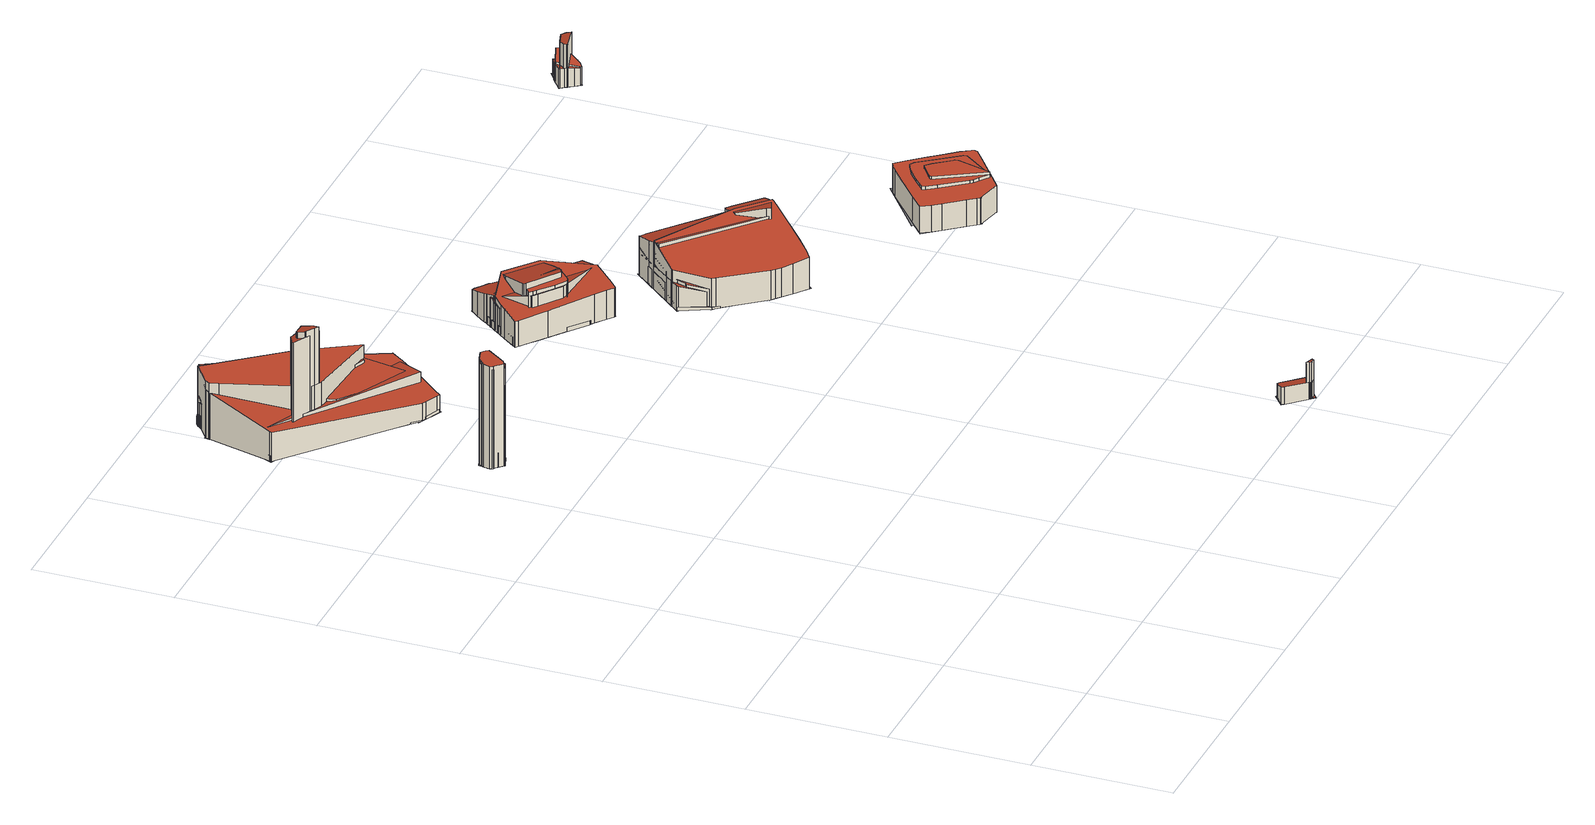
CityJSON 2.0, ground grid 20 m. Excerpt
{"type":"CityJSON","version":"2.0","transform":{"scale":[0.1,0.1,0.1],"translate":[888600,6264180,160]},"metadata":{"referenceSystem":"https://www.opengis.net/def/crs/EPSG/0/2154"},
"CityObjects":{
"building1":{"type":"Building","attributes":{"class":"Building"},"children":["building1-1"]},
"building1-1":{"type":"BuildingPart","parents":["building1"],"geometry":[{"type":"MultiSurface","lod":"2.2","boundaries":[[[0,1,2,3,4,5,6,7,8,9,10]],[[11,12,1,0]],[[12,13,2,1]],[[13,14,3,2]],[[14,15,4,3]],[[15,16,5,4]],[[16,17,6,5]],[[17,18,7,6]],[[18,19,8,7]],[[19,20,9,8]],[[20,21,10,9]],[[21,11,0,10]],[[22,23,24,25,26,27,28,29,30,31,32,33,34,35]],[[36,37,23,22]],[[37,38,24,23]],[[38,39,25,24]],[[39,40,26,25]],[[40,41,27,26]],[[41,42,28,27]],[[42,43,29,28]],[[43,44,30,29]],[[44,45,31,30]],[[45,46,32,31]],[[46,47,33,32]],[[47,48,34,33]],[[48,49,35,34]],[[49,36,22,35]],[[50,51,52,53,54,55,56]],[[57,58,51,50]],[[58,59,52,51]],[[59,60,53,52]],[[60,61,54,53]],[[61,62,55,54]],[[62,63,56,55]],[[63,57,50,56]],[[64,65,66,67,68,69,70,71]],[[72,73,65,64]],[[73,40,66,65]],[[40,74,67,66]],[[74,75,68,67]],[[75,76,69,68]],[[76,77,70,69]],[[77,78,71,70]],[[78,72,64,71]],[[79,80,81,82,83,84,85,86]],[[87,88,80,79]],[[88,89,81,80]],[[89,90,82,81]],[[90,91,83,82]],[[91,92,84,83]],[[92,93,85,84]],[[93,94,86,85]],[[94,87,79,86]],[[95,96,97,98,99,100,101,102,103,104]],[[105,13,96,95]],[[13,106,97,96]],[[106,107,98,97]],[[107,108,99,98]],[[108,109,100,99]],[[109,110,101,100]],[[110,111,102,101]],[[111,112,103,102]],[[112,113,104,103]],[[113,105,95,104]],[[114,115,116,117,118,119]]],"semantics":{"surfaces":[{"type":"RoofSurface","rf_azimuth":215.52,"rf_slope":9.24},{"type":"WallSurface","on_footprint_edge":true},{"type":"RoofSurface","rf_azimuth":75.17,"rf_slope":2.82},{"type":"RoofSurface","rf_azimuth":93.12,"rf_slope":8.12},{"type":"RoofSurface","rf_azimuth":232.61,"rf_slope":9.84},{"type":"RoofSurface","rf_azimuth":266.11,"rf_slope":13.28},{"type":"RoofSurface","rf_azimuth":136.48,"rf_slope":11.1},{"type":"GroundSurface"}],"values":[0,1,1,1,1,1,1,1,1,1,1,1,2,1,1,1,1,1,1,1,1,1,1,1,1,1,1,3,1,1,1,1,1,1,1,4,1,1,1,1,1,1,1,1,5,1,1,1,1,1,1,1,1,6,1,1,1,1,1,1,1,1,1,1,7]}}]},
"building2":{"type":"Building","attributes":{"class":"Building"},"children":["building2-1"]},
"building2-1":{"type":"BuildingPart","parents":["building2"],"geometry":[{"type":"MultiSurface","lod":"2.2","boundaries":[[[120,121,122,123,124,125,126,127,128,129,130,131,132,133,134,135,136]],[[137,138,121,120]],[[138,139,122,121]],[[139,140,123,122]],[[140,141,124,123]],[[141,142,125,124]],[[142,143,126,125]],[[143,144,127,126]],[[144,145,128,127]],[[145,146,129,128]],[[146,147,130,129]],[[147,148,131,130]],[[148,149,132,131]],[[149,150,133,132]],[[150,151,134,133]],[[151,152,135,134]],[[152,153,136,135]],[[153,137,120,136]],[[154,155,156,157,158,159,160,161,162,163,164,165]],[[166,167,155,154]],[[167,168,156,155]],[[168,169,157,156]],[[169,170,158,157]],[[170,171,159,158]],[[171,172,160,159]],[[172,173,161,160]],[[173,174,162,161]],[[174,175,163,162]],[[175,176,164,163]],[[176,177,165,164]],[[177,166,154,165]],[[178,179,180,181,182,183,184]],[[185,186,179,178]],[[186,187,180,179]],[[187,188,181,180]],[[188,189,182,181]],[[189,190,183,182]],[[190,191,184,183]],[[191,185,178,184]],[[192,193,194,195,196,197,198,199,200,201,202,203,204,205,206,207,208]],[[209,210,193,192]],[[210,211,194,193]],[[211,212,195,194]],[[212,213,196,195]],[[213,214,197,196]],[[214,215,198,197]],[[215,216,199,198]],[[216,217,200,199]],[[217,218,201,200]],[[218,219,202,201]],[[219,220,203,202]],[[220,221,204,203]],[[221,222,205,204]],[[222,223,206,205]],[[223,224,207,206]],[[224,225,208,207]],[[225,209,192,208]],[[226,227,228,229,230,231,232,233,234,235,236]],[[237,238,227,226]],[[238,239,228,227]],[[239,240,229,228]],[[240,241,230,229]],[[241,242,231,230]],[[242,243,232,231]],[[243,244,233,232]],[[244,245,234,233]],[[245,246,235,234]],[[246,247,236,235]],[[247,237,226,236]],[[248,249,250,251,252,253,254,255,256,257,258,259,260,261]],[[262,263,249,248]],[[263,264,250,249]],[[264,265,251,250]],[[265,266,252,251]],[[266,267,253,252]],[[267,268,254,253]],[[268,269,255,254]],[[269,270,256,255]],[[270,271,257,256]],[[271,272,258,257]],[[272,273,259,258]],[[273,274,260,259]],[[274,275,261,260]],[[275,262,248,261]],[[276,277,278,279,280,281,282,283,284]],[[168,285,277,276]],[[285,286,278,277]],[[286,287,279,278]],[[287,288,280,279]],[[288,289,281,280]],[[289,290,282,281]],[[290,291,283,282]],[[291,292,284,283]],[[292,168,276,284]],[[293,294,295,296,297,298,299,300,301,302,303,304,305,306,307,308]],[[309,310,294,293]],[[310,311,295,294]],[[311,312,296,295]],[[312,313,297,296]],[[313,314,298,297]],[[314,315,299,298]],[[315,316,300,299]],[[316,317,301,300]],[[317,318,302,301]],[[318,319,303,302]],[[319,320,304,303]],[[320,321,305,304]],[[321,322,306,305]],[[322,323,307,306]],[[323,324,308,307]],[[324,309,293,308]],[[325,326,327,328,329,330,331,332,333,334]],[[335,336,326,325]],[[336,337,327,326]],[[337,338,328,327]],[[338,339,329,328]],[[339,340,330,329]],[[340,341,331,330]],[[341,342,332,331]],[[342,343,333,332]],[[343,344,334,333]],[[344,335,325,334]],[[345,346,347,348,349,350,351,352,353,354,355]],[[356,357,346,345]],[[357,358,347,346]],[[358,241,348,347]],[[241,359,349,348]],[[359,360,350,349]],[[360,361,351,350]],[[361,362,352,351]],[[362,363,353,352]],[[363,364,354,353]],[[364,365,355,354]],[[365,356,345,355]],[[366,367,368,369,370,371,372,373,374,375,376,377,378]],[[379,380,367,366]],[[380,381,368,367]],[[381,382,369,368]],[[382,383,370,369]],[[383,384,371,370]],[[384,385,372,371]],[[385,386,373,372]],[[386,387,374,373]],[[387,388,375,374]],[[388,389,376,375]],[[389,390,377,376]],[[390,391,378,377]],[[391,379,366,378]],[[392,393,394,395,396,397,398,399,400,401,402,403,404,405,406,407,408,409,386,410,175,411,412,413,414,415,237,416,417,418,419,186,420]]],"semantics":{"surfaces":[{"type":"RoofSurface","rf_azimuth":247.7,"rf_slope":14.8},{"type":"WallSurface","on_footprint_edge":true},{"type":"RoofSurface","rf_azimuth":72.38,"rf_slope":10.73},{"type":"RoofSurface","rf_azimuth":245.7,"rf_slope":13.46},{"type":"RoofSurface","rf_azimuth":60.61,"rf_slope":3.74},{"type":"RoofSurface","rf_azimuth":1.98,"rf_slope":2.54},{"type":"RoofSurface","rf_azimuth":248.96,"rf_slope":3.98},{"type":"RoofSurface","rf_azimuth":210.99,"rf_slope":3.38},{"type":"RoofSurface","rf_azimuth":153.23,"rf_slope":3.38},{"type":"RoofSurface","rf_azimuth":59.07,"rf_slope":18.02},{"type":"RoofSurface","rf_azimuth":50.36,"rf_slope":16.1},{"type":"RoofSurface","rf_azimuth":246.24,"rf_slope":11.81},{"type":"GroundSurface"}],"values":[0,1,1,1,1,1,1,1,1,1,1,1,1,1,1,1,1,1,2,1,1,1,1,1,1,1,1,1,1,1,1,3,1,1,1,1,1,1,1,4,1,1,1,1,1,1,1,1,1,1,1,1,1,1,1,1,1,5,1,1,1,1,1,1,1,1,1,1,1,6,1,1,1,1,1,1,1,1,1,1,1,1,1,1,7,1,1,1,1,1,1,1,1,1,8,1,1,1,1,1,1,1,1,1,1,1,1,1,1,1,1,9,1,1,1,1,1,1,1,1,1,1,10,1,1,1,1,1,1,1,1,1,1,1,11,1,1,1,1,1,1,1,1,1,1,1,1,1,12]}}]},
"building3":{"type":"Building","attributes":{"class":"Building"},"children":["building3-1"]},
"building3-1":{"type":"BuildingPart","parents":["building3"],"geometry":[{"type":"MultiSurface","lod":"2.2","boundaries":[[[421,422,423,424,425,426,427,428,429,430,431,432,433,434,435,436]],[[437,438,422,421]],[[438,439,423,422]],[[439,440,424,423]],[[440,441,425,424]],[[441,442,426,425]],[[442,443,427,426]],[[443,444,428,427]],[[444,445,429,428]],[[445,446,430,429]],[[446,447,431,430]],[[447,448,432,431]],[[448,449,433,432]],[[449,450,434,433]],[[450,451,435,434]],[[451,452,436,435]],[[452,437,421,436]],[[453,454,455,456,457,458,459,460,461,462,463,464,465,466,467,468,469,470,471,472,473,474,475]],[[476,477,454,453]],[[477,478,455,454]],[[478,479,456,455]],[[479,480,457,456]],[[480,481,458,457]],[[481,482,459,458]],[[482,483,460,459]],[[483,484,461,460]],[[484,485,462,461]],[[485,486,463,462]],[[486,487,464,463]],[[487,488,465,464]],[[488,489,466,465]],[[489,490,467,466]],[[490,491,468,467]],[[491,492,469,468]],[[492,493,470,469]],[[493,494,471,470]],[[494,495,472,471]],[[495,496,473,472]],[[496,497,474,473]],[[497,498,475,474]],[[498,476,453,475]],[[499,500,501,502,503,504,505,506,507,508,509,510,511]],[[512,513,500,499]],[[513,514,501,500]],[[514,515,502,501]],[[515,516,503,502]],[[516,517,504,503]],[[517,518,505,504]],[[518,519,506,505]],[[519,520,507,506]],[[520,521,508,507]],[[521,522,509,508]],[[522,523,510,509]],[[523,524,511,510]],[[524,512,499,511]],[[525,526,527,528,529,530,531,532,533,534,535,536]],[[537,538,526,525]],[[538,539,527,526]],[[539,540,528,527]],[[540,541,529,528]],[[541,542,530,529]],[[542,543,531,530]],[[543,544,532,531]],[[544,545,533,532]],[[545,546,534,533]],[[546,547,535,534]],[[547,548,536,535]],[[548,537,525,536]],[[549,550,551,552,553,554,555,556,557,558]],[[559,560,550,549]],[[560,561,551,550]],[[561,562,552,551]],[[562,563,553,552]],[[563,564,554,553]],[[564,565,555,554]],[[565,566,556,555]],[[566,567,557,556]],[[567,568,558,557]],[[568,559,549,558]],[[569,570,571,572,573,574,575,576,577]],[[578,579,570,569]],[[579,580,571,570]],[[580,581,572,571]],[[581,582,573,572]],[[582,583,574,573]],[[583,584,575,574]],[[584,585,576,575]],[[585,586,577,576]],[[586,578,569,577]],[[587,588,589,590,591,592,593,594,595,596,597,598,599,600,601,602]],[[603,604,588,587]],[[604,605,589,588]],[[605,606,590,589]],[[606,607,591,590]],[[607,608,592,591]],[[608,609,593,592]],[[609,610,594,593]],[[610,611,595,594]],[[611,612,596,595]],[[612,613,597,596]],[[613,614,598,597]],[[614,615,599,598]],[[615,616,600,599]],[[616,617,601,600]],[[617,618,602,601]],[[618,603,587,602]],[[619,620,621,622,623,624,625,626,627,628,629,630]],[[631,632,620,619]],[[632,633,621,620]],[[633,634,622,621]],[[634,635,623,622]],[[635,636,624,623]],[[636,608,625,624]],[[608,637,626,625]],[[637,638,627,626]],[[638,639,628,627]],[[639,640,629,628]],[[640,641,630,629]],[[641,631,619,630]],[[642,643,644,645,646,647,648,649,650]],[[437,651,643,642]],[[651,652,644,643]],[[652,653,645,644]],[[653,654,646,645]],[[654,655,647,646]],[[655,656,648,647]],[[656,657,649,648]],[[657,658,650,649]],[[658,437,642,650]],[[659,660,661,662,663,664,665,666,667]],[[668,669,660,659]],[[669,670,661,660]],[[670,671,662,661]],[[671,672,663,662]],[[672,673,664,663]],[[673,674,665,664]],[[674,675,666,665]],[[675,676,667,666]],[[676,668,659,667]],[[677,678,679,680,681,682]],[[683,684,678,677]],[[684,685,679,678]],[[685,686,680,679]],[[686,687,681,680]],[[687,688,682,681]],[[688,683,677,682]],[[689,690,691,692,564,693]]],"semantics":{"surfaces":[{"type":"RoofSurface","rf_azimuth":224.56,"rf_slope":13.38},{"type":"WallSurface","on_footprint_edge":true},{"type":"RoofSurface","rf_azimuth":55.84,"rf_slope":16.05},{"type":"RoofSurface","rf_azimuth":53.46,"rf_slope":15.14},{"type":"RoofSurface","rf_azimuth":230.84,"rf_slope":14.89},{"type":"RoofSurface","rf_azimuth":100.49,"rf_slope":1.51},{"type":"RoofSurface","rf_azimuth":250.79,"rf_slope":4.02},{"type":"RoofSurface","rf_azimuth":262.53,"rf_slope":16.95},{"type":"RoofSurface","rf_azimuth":317.99,"rf_slope":17.24},{"type":"RoofSurface","rf_azimuth":167.22,"rf_slope":12.11},{"type":"RoofSurface","rf_azimuth":237.63,"rf_slope":17.36},{"type":"RoofSurface","rf_azimuth":230.96,"rf_slope":18.24},{"type":"GroundSurface"}],"values":[0,1,1,1,1,1,1,1,1,1,1,1,1,1,1,1,1,2,1,1,1,1,1,1,1,1,1,1,1,1,1,1,1,1,1,1,1,1,1,1,1,3,1,1,1,1,1,1,1,1,1,1,1,1,1,4,1,1,1,1,1,1,1,1,1,1,1,1,5,1,1,1,1,1,1,1,1,1,1,6,1,1,1,1,1,1,1,1,1,7,1,1,1,1,1,1,1,1,1,1,1,1,1,1,1,1,8,1,1,1,1,1,1,1,1,1,1,1,1,9,1,1,1,1,1,1,1,1,1,10,1,1,1,1,1,1,1,1,1,11,1,1,1,1,1,1,12]}}]},
"building4":{"type":"Building","attributes":{"class":"Building"},"children":["building4-1"]},
"building4-1":{"type":"BuildingPart","parents":["building4"],"geometry":[{"type":"MultiSurface","lod":"2.2","boundaries":[[[694,695,696,697,698,699,700,701,702,703,704,705,706]],[[707,708,695,694]],[[708,709,696,695]],[[709,710,697,696]],[[710,711,698,697]],[[711,712,699,698]],[[712,713,700,699]],[[713,714,701,700]],[[714,715,702,701]],[[715,716,703,702]],[[716,717,704,703]],[[717,718,705,704]],[[718,719,706,705]],[[719,707,694,706]],[[720,721,722,723,724,725,726,727,728,729,730,731,732,733]],[[734,722,721]],[[734,735,723,722]],[[735,736,724,723]],[[736,737,725,724]],[[737,738,726,725]],[[738,739,727,726]],[[739,740,728,727]],[[740,718,729,728]],[[718,741,730,729]],[[741,742,731,730]],[[742,743,732,731]],[[743,744,733,732]],[[744,720,733]],[[745,746,747,748,749,750,751]],[[752,753,746,745]],[[753,754,747,746]],[[754,755,748,747]],[[755,756,749,748]],[[756,757,750,749]],[[757,758,751,750]],[[758,752,745,751]],[[759,760,761,762]]],"semantics":{"surfaces":[{"type":"RoofSurface","rf_azimuth":41.67,"rf_slope":13.54},{"type":"WallSurface","on_footprint_edge":true},{"type":"RoofSurface","rf_azimuth":227.02,"rf_slope":3.83},{"type":"RoofSurface","rf_azimuth":31.49,"rf_slope":3.8},{"type":"GroundSurface"}],"values":[0,1,1,1,1,1,1,1,1,1,1,1,1,1,2,1,1,1,1,1,1,1,1,1,1,1,1,1,3,1,1,1,1,1,1,1,4]}}]},
"building5":{"type":"Building","attributes":{"class":"Building"},"children":["building5-1"]},
"building5-1":{"type":"BuildingPart","parents":["building5"],"geometry":[{"type":"MultiSurface","lod":"2.2","boundaries":[[[763,764,765,766,767,768,769,770,771,772,773,774,775,776,777,778,779]],[[780,781,764,763]],[[781,782,765,764]],[[782,783,766,765]],[[783,784,767,766]],[[784,785,768,767]],[[785,786,769,768]],[[786,787,770,769]],[[787,788,771,770]],[[788,789,772,771]],[[789,790,773,772]],[[790,791,774,773]],[[791,792,775,774]],[[792,793,776,775]],[[793,794,777,776]],[[794,795,778,777]],[[795,796,779,778]],[[796,780,763,779]],[[797,798,799,800,801,802,803,804,805,806,807,808]],[[809,810,798,797]],[[810,811,799,798]],[[811,812,800,799]],[[812,813,801,800]],[[813,814,802,801]],[[814,815,803,802]],[[815,816,804,803]],[[816,817,805,804]],[[817,818,806,805]],[[818,819,807,806]],[[819,820,808,807]],[[820,809,797,808]],[[821,822,823,824,825,826,827,828,829,830,831,832,833,834,835,836]],[[837,838,822,821]],[[838,839,823,822]],[[839,840,824,823]],[[840,841,825,824]],[[841,842,826,825]],[[842,843,827,826]],[[843,844,828,827]],[[844,845,829,828]],[[845,846,830,829]],[[846,847,831,830]],[[847,848,832,831]],[[848,849,833,832]],[[849,850,834,833]],[[850,851,835,834]],[[851,852,836,835]],[[852,837,821,836]],[[853,854,855,856,857,858,859,860,861,862,863,864,865,866,867,868,869,870,871,872,873]],[[874,875,854,853]],[[875,876,855,854]],[[876,877,856,855]],[[877,878,857,856]],[[878,879,858,857]],[[879,880,859,858]],[[880,845,860,859]],[[845,881,861,860]],[[881,882,862,861]],[[882,883,863,862]],[[883,884,864,863]],[[884,885,865,864]],[[885,886,866,865]],[[886,887,867,866]],[[887,888,868,867]],[[888,889,869,868]],[[889,890,870,869]],[[890,891,871,870]],[[891,892,872,871]],[[892,893,873,872]],[[893,874,853,873]],[[894,895,896,897,898,899,900,901,902,903,904]],[[905,906,895,894]],[[906,907,896,895]],[[907,908,897,896]],[[908,909,898,897]],[[909,910,899,898]],[[910,911,900,899]],[[911,912,901,900]],[[912,913,902,901]],[[913,914,903,902]],[[914,915,904,903]],[[915,905,894,904]],[[916,917,918,919,920,921,922,923,924,925,926,927,928]],[[929,930,917,916]],[[930,931,918,917]],[[931,932,919,918]],[[932,933,920,919]],[[933,934,921,920]],[[934,935,922,921]],[[935,936,923,922]],[[936,937,924,923]],[[937,938,925,924]],[[938,939,926,925]],[[939,940,927,926]],[[940,941,928,927]],[[941,929,916,928]],[[942,943,944,945,946,947,948,949,950,951,952]],[[953,954,943,942]],[[954,781,944,943]],[[781,955,945,944]],[[955,956,946,945]],[[956,957,947,946]],[[957,958,948,947]],[[958,959,949,948]],[[959,960,950,949]],[[960,961,951,950]],[[961,962,952,951]],[[962,953,942,952]],[[963,964,965,966,967,968,969,970,971,972,973,974]],[[975,976,964,963]],[[976,977,965,964]],[[977,978,966,965]],[[978,979,967,966]],[[979,980,968,967]],[[980,981,969,968]],[[981,982,970,969]],[[982,983,971,970]],[[983,984,972,971]],[[984,985,973,972]],[[985,986,974,973]],[[986,975,963,974]],[[987,988,989,990,991,992,993,994,995,996]],[[997,998,988,987]],[[998,999,989,988]],[[999,1000,990,989]],[[1000,1001,991,990]],[[1001,844,992,991]],[[844,1002,993,992]],[[1002,1003,994,993]],[[1003,1004,995,994]],[[1004,1005,996,995]],[[1005,997,987,996]],[[1006,1007,1008,1009,1010,1011,1012,1013]],[[1014,1015,1007,1006]],[[1015,1000,1008,1007]],[[1000,1016,1009,1008]],[[1016,1017,1010,1009]],[[1017,1018,1011,1010]],[[1018,818,1012,1011]],[[818,795,1013,1012]],[[795,1014,1006,1013]],[[1019,1020,1021,1022,1023,958,1024,1025,1026,1027]]],"semantics":{"surfaces":[{"type":"RoofSurface","rf_azimuth":223.38,"rf_slope":19.23},{"type":"WallSurface","on_footprint_edge":true},{"type":"RoofSurface","rf_azimuth":49.86,"rf_slope":15.76},{"type":"RoofSurface","rf_azimuth":49.59,"rf_slope":16.82},{"type":"RoofSurface","rf_azimuth":54.61,"rf_slope":0.584},{"type":"RoofSurface","rf_azimuth":325.3,"rf_slope":18.99},{"type":"RoofSurface","rf_azimuth":225.22,"rf_slope":12.82},{"type":"RoofSurface","rf_azimuth":260.13,"rf_slope":16.9},{"type":"RoofSurface","rf_azimuth":216.45,"rf_slope":17.98},{"type":"RoofSurface","rf_azimuth":235.47,"rf_slope":9.44},{"type":"RoofSurface","rf_azimuth":228.59,"rf_slope":15.56},{"type":"GroundSurface"}],"values":[0,1,1,1,1,1,1,1,1,1,1,1,1,1,1,1,1,1,2,1,1,1,1,1,1,1,1,1,1,1,1,3,1,1,1,1,1,1,1,1,1,1,1,1,1,1,1,1,4,1,1,1,1,1,1,1,1,1,1,1,1,1,1,1,1,1,1,1,1,1,5,1,1,1,1,1,1,1,1,1,1,1,6,1,1,1,1,1,1,1,1,1,1,1,1,1,7,1,1,1,1,1,1,1,1,1,1,1,8,1,1,1,1,1,1,1,1,1,1,1,1,9,1,1,1,1,1,1,1,1,1,1,10,1,1,1,1,1,1,1,1,11]}}]},
"building6":{"type":"Building","attributes":{"class":"Building"},"children":["building6-1"]},
"building6-1":{"type":"BuildingPart","parents":["building6"],"geometry":[{"type":"MultiSurface","lod":"2.2","boundaries":[[[1028,1029,1030,1031,1032,1033,1034,1035,1036,1037,1038,1039,1040,1041,1042,1043,1044,1045,1046,1047,1048,1049]],[[1050,1051,1028,1049]],[[1051,1052,1029,1028]],[[1052,1053,1030,1029]],[[1053,1054,1031,1030]],[[1054,1055,1032,1031]],[[1055,1056,1033,1032]],[[1056,1057,1034,1033]],[[1057,1058,1035,1034]],[[1058,1059,1036,1035]],[[1059,1060,1037,1036]],[[1060,1061,1038,1037]],[[1061,1062,1039,1038]],[[1062,1063,1040,1039]],[[1063,1064,1041,1040]],[[1064,1065,1042,1041]],[[1065,1066,1043,1042]],[[1066,1067,1044,1043]],[[1067,1068,1045,1044]],[[1068,1069,1046,1045]],[[1069,1070,1047,1046]],[[1070,1071,1048,1047]],[[1071,1050,1049,1048]],[[1072,1073,1074,1075,1076,1077,1078,1079,1080,1081,1082,1083,1084,1085,1086,1087,1088]],[[1089,1090,1072,1088]],[[1090,1091,1073,1072]],[[1091,1092,1074,1073]],[[1092,1093,1075,1074]],[[1093,1094,1076,1075]],[[1094,1095,1077,1076]],[[1095,1096,1078,1077]],[[1096,1097,1079,1078]],[[1097,1098,1080,1079]],[[1098,1099,1081,1080]],[[1099,1100,1082,1081]],[[1100,1101,1083,1082]],[[1101,1102,1084,1083]],[[1102,1103,1085,1084]],[[1103,1104,1086,1085]],[[1104,1105,1087,1086]],[[1105,1089,1088,1087]],[[1106,1107,1108,1109,1110,1111,1112,1113,1114,1115,1116]],[[1117,1095,1107,1106]],[[1095,1118,1108,1107]],[[1118,1119,1109,1108]],[[1119,1120,1110,1109]],[[1120,1121,1111,1110]],[[1121,1122,1112,1111]],[[1122,1123,1113,1112]],[[1123,1124,1114,1113]],[[1124,1125,1115,1114]],[[1125,1126,1116,1115]],[[1126,1117,1106,1116]],[[1127,1128,1129,1130,1131,1132,1133,1134]]],"semantics":{"surfaces":[{"type":"RoofSurface","rf_azimuth":45.11,"rf_slope":0.483},{"type":"WallSurface","on_footprint_edge":true},{"type":"RoofSurface","rf_azimuth":192.55,"rf_slope":0.214},{"type":"RoofSurface","rf_azimuth":210.28,"rf_slope":1.22},{"type":"GroundSurface"}],"values":[0,1,1,1,1,1,1,1,1,1,1,1,1,1,1,1,1,1,1,1,1,1,1,2,1,1,1,1,1,1,1,1,1,1,1,1,1,1,1,1,1,3,1,1,1,1,1,1,1,1,1,1,1,4]}}]},
"building7":{"type":"Building","attributes":{"class":"Building"},"children":["building7-1"]},
"building7-1":{"type":"BuildingPart","parents":["building7"],"geometry":[{"type":"MultiSurface","lod":"2.2","boundaries":[[[1135,1136,1137,1138,1139,1140,1141,1142,1143,1144,1145,1146,1147,1148,1149,1150]],[[1151,1152,1136,1135]],[[1152,1153,1137,1136]],[[1153,1154,1138,1137]],[[1154,1155,1139,1138]],[[1155,1156,1140,1139]],[[1156,1157,1141,1140]],[[1157,1158,1142,1141]],[[1158,1159,1143,1142]],[[1159,1160,1144,1143]],[[1160,1161,1145,1144]],[[1161,1162,1146,1145]],[[1162,1163,1147,1146]],[[1163,1164,1148,1147]],[[1164,1165,1149,1148]],[[1165,1166,1150,1149]],[[1166,1151,1135,1150]],[[1167,1168,1169,1170,1171,1172,1173,1174,1175,1176]],[[1177,1178,1168,1167]],[[1178,1159,1169,1168]],[[1159,1179,1170,1169]],[[1179,1160,1171,1170]],[[1160,1180,1172,1171]],[[1180,1181,1173,1172]],[[1181,1182,1174,1173]],[[1182,1183,1175,1174]],[[1183,1184,1176,1175]],[[1184,1177,1167,1176]],[[1185,1186,1187,1188,1189,1190,1191]],[[1192,1193,1186,1185]],[[1193,1194,1187,1186]],[[1194,1195,1188,1187]],[[1195,1196,1189,1188]],[[1196,1197,1190,1189]],[[1197,1198,1191,1190]],[[1198,1192,1185,1191]],[[1199,1200,1201,1202,1203,1204,1205]],[[1206,1207,1200,1199]],[[1207,1208,1201,1200]],[[1208,1209,1202,1201]],[[1209,1210,1203,1202]],[[1210,1211,1204,1203]],[[1211,1212,1205,1204]],[[1212,1206,1199,1205]],[[1213,1214,1215,1216]]],"semantics":{"surfaces":[{"type":"RoofSurface","rf_azimuth":356.86,"rf_slope":11.11},{"type":"WallSurface","on_footprint_edge":true},{"type":"RoofSurface","rf_azimuth":312.97,"rf_slope":1.8},{"type":"RoofSurface","rf_azimuth":38.45,"rf_slope":9.34},{"type":"RoofSurface","rf_azimuth":213.09,"rf_slope":18.67},{"type":"GroundSurface"}],"values":[0,1,1,1,1,1,1,1,1,1,1,1,1,1,1,1,1,2,1,1,1,1,1,1,1,1,1,1,3,1,1,1,1,1,1,1,4,1,1,1,1,1,1,1,5]}}]}
},
"vertices":[
[105,877,259],[108,873,259],[119,863,259],[123,865,260],[136,890,264],[134,894,264],[132,896,264],[128,899,264],[117,896,262],[115,895,262],[107,887,260],[105,877,105],[108,873,105],[119,863,105],[123,865,105],[136,890,105],[134,894,105],[132,896,105],[128,899,105],[117,896,105],[115,895,105],[107,887,105],[107,876,127],[110,872,127],[113,868,127],[121,863,128],[135,867,127],[137,870,127],[139,874,127],[140,878,127],[141,881,126],[140,888,126],[130,898,126],[120,897,126],[115,892,126],[109,887,127],[107,876,105],[110,872,105],[113,868,105],[121,863,105],[135,867,105],[137,870,105],[139,874,105],[140,878,105],[141,881,105],[140,888,105],[130,898,105],[120,897,105],[115,892,105],[109,887,105],[119,862,249],[137,868,248],[140,872,248],[141,878,247],[139,888,246],[129,897,244],[120,894,245],[119,862,105],[137,868,105],[140,872,105],[141,878,105],[139,888,105],[129,897,105],[120,894,105],[125,884,218],[130,869,217],[135,867,217],[139,872,218],[140,875,219],[141,883,220],[128,896,220],[127,892,219],[125,884,105],[130,869,105],[139,872,105],[140,875,105],[141,883,105],[128,896,105],[127,892,105],[106,876,255],[107,873,254],[126,867,253],[131,877,255],[135,892,259],[111,894,259],[110,891,258],[106,880,256],[106,876,105],[107,873,105],[126,867,105],[131,877,105],[135,892,105],[111,894,105],[110,891,105],[106,880,105],[115,869,183],[119,863,184],[134,883,183],[133,893,182],[131,895,182],[130,896,181],[128,898,181],[126,899,180],[122,898,180],[122,897,180],[115,869,105],[134,883,105],[133,893,105],[131,895,105],[130,896,105],[128,898,105],[126,899,105],[122,898,105],[122,897,105],[142,886,105],[128,900,105],[109,894,105],[105,876,105],[120,861,105],[139,868,105],
[2,1145,161],[2,1142,160],[172,998,142],[178,995,142],[197,987,142],[202,985,142],[207,994,144],[223,1022,153],[228,1033,156],[237,1051,161],[241,1062,164],[242,1066,166],[204,1117,174],[72,1270,198],[71,1270,198],[65,1269,197],[28,1244,188],[2,1145,116],[2,1142,116],[172,998,116],[178,995,116],[197,987,116],[202,985,116],[207,994,116],[223,1022,116],[228,1033,116],[237,1051,116],[241,1062,116],[242,1066,116],[204,1117,116],[72,1270,116],[71,1270,116],[65,1269,116],[28,1244,116],[31,1242,158],[44,1173,170],[45,1170,170],[118,1119,175],[196,1088,176],[204,1100,174],[213,1137,167],[210,1140,166],[83,1266,151],[70,1271,150],[66,1270,151],[52,1263,153],[31,1242,116],[44,1173,116],[45,1170,116],[118,1119,116],[196,1088,116],[204,1100,116],[213,1137,116],[210,1140,116],[83,1266,116],[70,1271,116],[66,1270,116],[52,1263,116],[28,1237,189],[105,1092,165],[213,1018,159],[203,1100,176],[202,1106,177],[155,1168,186],[68,1270,200],[28,1237,116],[105,1092,116],[213,1018,116],[203,1100,116],[202,1106,116],[155,1168,116],[68,1270,116],[8,1156,163],[8,1150,163],[211,1015,165],[213,1016,164],[242,1069,160],[245,1078,160],[247,1084,159],[245,1089,159],[210,1137,158],[99,1254,155],[92,1261,154],[89,1263,154],[68,1265,155],[57,1266,155],[53,1262,156],[29,1238,158],[8,1159,163],[8,1156,116],[8,1150,116],[211,1015,116],[213,1016,116],[242,1069,116],[245,1078,116],[247,1084,116],[245,1089,116],[210,1137,116],[99,1254,116],[92,1261,116],[89,1263,116],[68,1265,116],[57,1266,116],[53,1262,116],[29,1238,116],[8,1159,116],[26,1239,201],[30,1227,201],[66,1116,200],[68,1113,200],[73,1110,199],[84,1105,199],[203,1092,194],[202,1096,194],[154,1169,196],[63,1270,200],[29,1245,201],[26,1239,116],[30,1227,116],[66,1116,116],[68,1113,116],[73,1110,116],[84,1105,116],[203,1092,116],[202,1096,116],[154,1169,116],[63,1270,116],[29,1245,116],[1,1143,125],[4,1141,125],[175,997,120],[177,995,120],[201,985,120],[224,1022,123],[226,1026,123],[245,1071,127],[248,1087,128],[213,1138,130],[58,1266,135],[54,1265,135],[51,1262,134],[50,1261,134],[1,1143,116],[4,1141,116],[175,997,116],[177,995,116],[201,985,116],[224,1022,116],[226,1026,116],[245,1071,116],[248,1087,116],[213,1138,116],[58,1266,116],[54,1265,116],[51,1262,116],[50,1261,116],[45,1170,169],[118,1126,171],[202,1110,175],[201,1111,175],[83,1258,174],[79,1260,173],[75,1260,173],[70,1259,173],[69,1256,173],[118,1126,116],[202,1110,116],[201,1111,116],[83,1258,116],[79,1260,116],[75,1260,116],[70,1259,116],[69,1256,116],[12,1142,128],[169,1002,140],[233,1044,142],[248,1078,142],[250,1083,142],[250,1087,142],[207,1138,139],[70,1269,128],[68,1271,128],[62,1270,127],[58,1269,127],[56,1267,127],[51,1263,127],[35,1238,127],[21,1187,127],[12,1150,128],[12,1142,116],[169,1002,116],[233,1044,116],[248,1078,116],[250,1083,116],[250,1087,116],[207,1138,116],[70,1269,116],[68,1271,116],[62,1270,116],[58,1269,116],[56,1267,116],[51,1263,116],[35,1238,116],[21,1187,116],[12,1150,116],[37,1127,279],[37,1126,279],[71,1112,277],[82,1107,277],[88,1111,275],[88,1131,269],[85,1135,268],[78,1138,269],[66,1140,270],[64,1140,271],[37,1127,116],[37,1126,116],[71,1112,116],[82,1107,116],[88,1111,116],[88,1131,116],[85,1135,116],[78,1138,116],[66,1140,116],[64,1140,116],[57,1127,284],[58,1118,286],[60,1117,286],[73,1110,285],[80,1107,284],[86,1116,281],[86,1120,280],[84,1133,278],[61,1131,282],[60,1130,283],[57,1128,284],[57,1127,116],[58,1118,116],[60,1117,116],[80,1107,116],[86,1116,116],[86,1120,116],[84,1133,116],[61,1131,116],[60,1130,116],[57,1128,116],[7,1155,134],[9,1141,131],[171,998,117],[221,1029,127],[231,1039,130],[243,1086,140],[212,1136,147],[97,1258,161],[87,1262,161],[84,1263,161],[59,1266,159],[54,1266,159],[29,1231,150],[7,1155,116],[9,1141,116],[171,998,116],[221,1029,116],[231,1039,116],[243,1086,116],[212,1136,116],[97,1258,116],[87,1262,116],[84,1263,116],[59,1266,116],[54,1266,116],[29,1231,116],[172,1041,116],[182,1036,116],[166,1000,116],[203,983,116],[218,1020,116],[222,1018,116],[252,1086,116],[201,1109,116],[214,1138,116],[154,1165,116],[156,1169,116],[142,1175,116],[144,1181,116],[88,1205,116],[93,1218,116],[89,1220,116],[100,1247,116],[99,1253,116],[93,1262,116],[64,1271,116],[57,1269,116],[52,1265,116],[41,1240,116],[28,1246,116],[29,1225,116],[36,1223,116],[0,1142,116],[106,1095,116],[179,1058,116],
[374,946,168],[377,943,168],[413,916,169],[470,873,172],[484,862,173],[495,854,173],[496,854,173],[503,862,176],[524,890,184],[524,891,184],[497,959,191],[453,997,190],[407,987,180],[396,975,176],[390,968,174],[374,947,168],[374,946,129],[377,943,129],[413,916,129],[470,873,129],[484,862,129],[495,854,129],[496,854,129],[503,862,129],[524,890,129],[524,891,129],[497,959,129],[453,997,129],[407,987,129],[396,975,129],[390,968,129],[374,947,129],[409,936,190],[415,931,190],[445,907,191],[451,905,191],[525,893,182],[526,894,181],[528,896,181],[532,900,179],[539,909,176],[547,920,172],[541,927,171],[464,1016,162],[463,1018,162],[452,1026,162],[445,1031,162],[441,1033,162],[432,1022,166],[422,1009,171],[420,1005,172],[419,1004,173],[412,992,177],[411,989,177],[410,986,178],[409,936,129],[415,931,129],[445,907,129],[451,905,129],[525,893,129],[526,894,129],[528,896,129],[532,900,129],[539,909,129],[547,920,129],[541,927,129],[464,1016,129],[463,1018,129],[452,1026,129],[445,1031,129],[441,1033,129],[432,1022,129],[422,1009,129],[420,1005,129],[419,1004,129],[412,992,129],[411,989,129],[410,986,129],[410,948,205],[411,946,205],[456,914,205],[465,918,203],[466,918,202],[480,934,197],[493,952,191],[497,958,189],[497,960,188],[496,962,188],[454,997,187],[442,987,191],[411,951,204],[410,948,129],[411,946,129],[456,914,129],[465,918,129],[466,918,129],[480,934,129],[493,952,129],[497,958,129],[497,960,129],[496,962,129],[454,997,129],[442,987,129],[411,951,129],[407,940,195],[411,936,195],[415,933,195],[436,915,195],[453,904,195],[457,905,196],[460,909,197],[470,923,202],[419,955,200],[419,956,200],[412,947,197],[410,943,196],[407,940,129],[411,936,129],[415,933,129],[436,915,129],[453,904,129],[457,905,129],[460,909,129],[470,923,129],[419,955,129],[419,956,129],[412,947,129],[410,943,129],[377,951,142],[379,945,142],[394,931,142],[398,927,143],[487,861,145],[548,922,143],[465,1014,141],[450,1028,140],[442,1033,140],[380,955,142],[377,951,129],[379,945,129],[394,931,129],[398,927,129],[487,861,129],[548,922,129],[465,1014,129],[450,1028,129],[442,1033,129],[380,955,129],[378,947,152],[402,927,152],[443,895,150],[449,891,150],[492,857,149],[545,921,155],[523,938,155],[466,982,157],[389,965,154],[378,947,129],[402,927,129],[443,895,129],[449,891,129],[492,857,129],[545,921,129],[523,938,129],[466,982,129],[389,965,129],[382,945,157],[461,880,140],[494,855,134],[497,859,135],[537,926,157],[533,930,158],[493,961,166],[459,987,172],[448,990,173],[415,996,174],[414,996,173],[412,996,173],[409,991,172],[405,987,170],[401,982,169],[391,966,164],[382,945,129],[461,880,129],[494,855,129],[497,859,129],[537,926,129],[533,930,129],[493,961,129],[459,987,129],[448,990,129],[415,996,129],[414,996,129],[412,996,129],[409,991,129],[405,987,129],[401,982,129],[391,966,129],[413,942,180],[415,939,179],[465,880,155],[468,877,154],[497,855,143],[537,927,148],[533,930,150],[505,952,161],[470,978,174],[444,985,182],[440,981,182],[416,951,181],[413,942,129],[415,939,129],[465,880,129],[468,877,129],[497,855,129],[537,927,129],[505,952,129],[470,978,129],[444,985,129],[440,981,129],[416,951,129],[374,946,130],[445,892,147],[493,858,159],[486,966,152],[483,969,151],[472,978,149],[468,981,148],[464,983,147],[377,948,130],[445,892,129],[493,858,129],[486,966,129],[483,969,129],[472,978,129],[468,981,129],[464,983,129],[377,948,129],[386,942,139],[389,934,137],[464,877,135],[472,872,135],[544,921,160],[481,970,162],[478,973,162],[397,974,149],[390,961,145],[386,942,129],[389,934,129],[464,877,129],[472,872,129],[544,921,129],[481,970,129],[478,973,129],[397,974,129],[390,961,129],[389,966,166],[472,874,160],[478,869,160],[487,949,182],[410,989,177],[399,978,171],[389,966,129],[472,874,129],[478,869,129],[487,949,129],[410,989,129],[399,978,129],[469,1013,129],[442,1034,129],[373,946,129],[496,853,129],[454,995,129],
[796,38,32],[797,34,33],[821,9,32],[822,8,32],[826,6,32],[831,6,31],[838,10,29],[839,13,28],[839,16,28],[839,22,27],[816,47,27],[812,50,27],[807,47,29],[796,38,7],[797,34,7],[821,9,7],[822,8,7],[826,6,7],[831,6,7],[838,10,7],[839,13,7],[839,16,7],[839,22,7],[816,47,7],[812,50,7],[807,47,7],[797,36,7],[828,2,7],[840,11,8],[841,13,8],[843,16,8],[842,18,8],[834,27,9],[824,38,9],[813,49,9],[812,50,9],[811,50,9],[808,48,8],[800,41,8],[799,40,8],[840,11,7],[841,13,7],[843,16,7],[842,18,7],[834,27,7],[824,38,7],[813,49,7],[811,50,7],[808,48,7],[800,41,7],[799,40,7],[820,12,62],[822,9,62],[824,6,62],[832,6,61],[834,9,61],[824,12,61],[821,12,62],[820,12,7],[822,9,7],[824,6,7],[832,6,7],[834,9,7],[824,12,7],[821,12,7],[845,15,7],[812,52,7],[794,37,7],[828,1,7],
[555,796,180],[567,747,171],[570,742,171],[617,683,169],[622,679,169],[629,673,169],[642,662,170],[662,647,172],[663,647,172],[671,654,175],[684,669,183],[721,713,202],[728,722,206],[729,725,207],[691,762,206],[588,835,198],[556,799,181],[555,796,125],[567,747,125],[570,742,125],[617,683,125],[622,679,125],[629,673,125],[642,662,125],[662,647,125],[663,647,125],[671,654,125],[684,669,125],[721,713,125],[728,722,125],[729,725,125],[691,762,125],[588,835,125],[556,799,125],[581,825,199],[698,716,201],[725,770,184],[725,774,184],[724,776,183],[723,778,183],[649,841,183],[626,860,183],[619,865,183],[614,866,184],[597,846,191],[589,837,195],[581,825,125],[698,716,125],[725,770,125],[725,774,125],[724,776,125],[723,778,125],[649,841,125],[626,860,125],[619,865,125],[614,866,125],[597,846,125],[589,837,125],[681,758,206],[695,720,213],[698,714,213],[731,727,204],[733,728,203],[738,734,201],[743,740,199],[744,741,198],[743,742,198],[710,774,197],[707,777,197],[704,779,197],[701,780,198],[699,779,198],[695,775,200],[688,767,203],[681,758,125],[695,720,125],[698,714,125],[731,727,125],[733,728,125],[738,734,125],[743,740,125],[744,741,125],[743,742,125],[710,774,125],[707,777,125],[704,779,125],[701,780,125],[699,779,125],[695,775,125],[688,767,125],[551,786,152],[552,785,152],[569,750,152],[570,749,152],[631,674,153],[727,720,152],[743,741,151],[743,742,151],[727,774,151],[720,781,151],[696,801,151],[692,804,151],[639,849,151],[624,861,151],[621,864,151],[616,867,151],[613,863,151],[609,860,151],[566,811,152],[559,799,152],[553,789,152],[551,786,125],[552,785,125],[569,750,125],[570,749,125],[631,674,125],[727,720,125],[743,741,125],[727,774,125],[720,781,125],[696,801,125],[692,804,125],[639,849,125],[624,861,125],[621,864,125],[616,867,125],[613,863,125],[609,860,125],[566,811,125],[559,799,125],[553,789,125],[545,787,163],[546,785,162],[569,746,148],[571,744,147],[580,733,143],[614,706,128],[627,855,153],[617,867,159],[611,862,159],[564,809,162],[555,798,162],[545,787,125],[546,785,125],[569,746,125],[571,744,125],[580,733,125],[614,706,125],[627,855,125],[617,867,125],[611,862,125],[564,809,125],[555,798,125],[545,786,131],[566,746,128],[618,684,126],[626,676,126],[634,670,127],[640,665,127],[646,661,127],[742,739,155],[679,802,155],[594,841,148],[586,833,145],[579,826,143],[547,789,132],[545,786,125],[566,746,125],[618,684,125],[626,676,125],[634,670,125],[640,665,125],[646,661,125],[742,739,125],[679,802,125],[594,841,125],[586,833,125],[579,826,125],[547,789,125],[555,778,163],[555,777,162],[567,747,154],[628,675,136],[658,650,130],[742,740,161],[719,763,167],[598,847,185],[573,817,175],[559,801,170],[556,791,166],[555,778,125],[555,777,125],[628,675,125],[658,650,125],[742,740,125],[719,763,125],[598,847,125],[573,817,125],[559,801,125],[556,791,125],[547,785,143],[570,750,142],[631,673,143],[636,669,143],[651,656,145],[741,741,185],[616,866,176],[607,857,172],[604,853,171],[600,849,169],[570,815,154],[553,795,146],[547,785,125],[570,750,125],[631,673,125],[636,669,125],[651,656,125],[741,741,125],[616,866,125],[607,857,125],[604,853,125],[600,849,125],[570,815,125],[553,795,125],[560,797,166],[570,744,160],[571,741,160],[622,682,157],[636,668,156],[744,741,176],[605,854,178],[601,850,178],[594,842,176],[565,809,169],[560,797,125],[570,744,125],[571,741,125],[622,682,125],[636,668,125],[605,854,125],[601,850,125],[594,842,125],[565,809,125],[550,790,141],[554,780,139],[622,682,132],[743,739,166],[740,742,166],[698,798,169],[614,866,168],[588,835,157],[550,790,125],[554,780,125],[743,739,125],[740,742,125],[698,798,125],[564,746,125],[625,695,125],[615,684,125],[664,645,125],[746,742,125],[728,774,125],[616,869,125],[544,786,125],[576,760,125],
[814,535,192],[823,524,192],[844,498,192],[853,487,192],[856,483,192],[858,482,192],[894,475,192],[953,519,191],[969,531,191],[970,535,191],[970,536,191],[969,539,191],[960,552,191],[945,570,191],[929,590,191],[924,596,191],[912,610,191],[900,623,191],[892,619,191],[884,614,191],[830,568,191],[806,548,192],[806,548,152],[814,535,152],[823,524,152],[844,498,152],[853,487,152],[856,483,152],[858,482,152],[894,475,152],[953,519,152],[969,531,152],[970,535,152],[970,536,152],[969,539,152],[960,552,152],[945,570,152],[929,590,152],[924,596,152],[912,610,152],[900,623,152],[892,619,152],[884,614,152],[830,568,152],[851,558,196],[860,545,196],[887,510,196],[890,506,196],[897,501,196],[911,491,196],[945,536,196],[945,537,196],[944,541,196],[910,586,196],[904,594,196],[897,598,196],[886,592,196],[882,590,196],[866,577,196],[857,569,196],[849,562,196],[849,562,152],[851,558,152],[860,545,152],[887,510,152],[890,506,152],[897,501,152],[911,491,152],[945,536,152],[945,537,152],[944,541,152],[910,586,152],[904,594,152],[897,598,152],[886,592,152],[882,590,152],[866,577,152],[857,569,152],[872,557,200],[911,491,200],[922,539,201],[922,540,201],[921,544,201],[920,545,201],[902,568,201],[898,572,201],[894,576,201],[877,564,200],[872,560,200],[872,557,152],[922,539,152],[922,540,152],[921,544,152],[920,545,152],[902,568,152],[898,572,152],[894,576,152],[877,564,152],[872,560,152],[893,474,152],[974,534,152],[900,626,152],[820,565,152],[822,562,152],[804,547,152],[858,481,152],[876,495,152],
[1014,1135,164],[1014,1134,164],[1018,1129,164],[1025,1118,162],[1031,1112,161],[1032,1112,161],[1049,1120,157],[1055,1124,156],[1058,1126,156],[1062,1137,155],[1058,1142,156],[1046,1153,158],[1044,1154,159],[1043,1155,159],[1031,1148,161],[1016,1137,164],[1014,1135,135],[1014,1134,135],[1018,1129,135],[1025,1118,135],[1031,1112,135],[1032,1112,135],[1049,1120,135],[1055,1124,135],[1058,1126,135],[1062,1137,135],[1058,1142,135],[1046,1153,135],[1044,1154,135],[1043,1155,135],[1031,1148,135],[1016,1137,135],[1024,1141,137],[1054,1125,136],[1058,1126,136],[1066,1131,136],[1062,1137,136],[1056,1144,136],[1053,1148,136],[1049,1150,136],[1045,1151,136],[1035,1150,137],[1024,1141,135],[1054,1125,135],[1066,1131,135],[1056,1144,135],[1053,1148,135],[1049,1150,135],[1045,1151,135],[1035,1150,135],[1019,1130,200],[1019,1127,200],[1020,1125,200],[1063,1136,193],[1059,1142,193],[1052,1147,193],[1028,1139,197],[1019,1130,135],[1019,1127,135],[1020,1125,135],[1063,1136,135],[1059,1142,135],[1052,1147,135],[1028,1139,135],[1028,1144,165],[1034,1111,161],[1040,1115,163],[1054,1141,172],[1054,1145,173],[1049,1153,173],[1029,1146,166],[1028,1144,135],[1034,1111,135],[1040,1115,135],[1054,1141,135],[1054,1145,135],[1049,1153,135],[1029,1146,135],[1046,1158,135],[1013,1135,135],[1032,1109,135],[1066,1132,135]
]}
